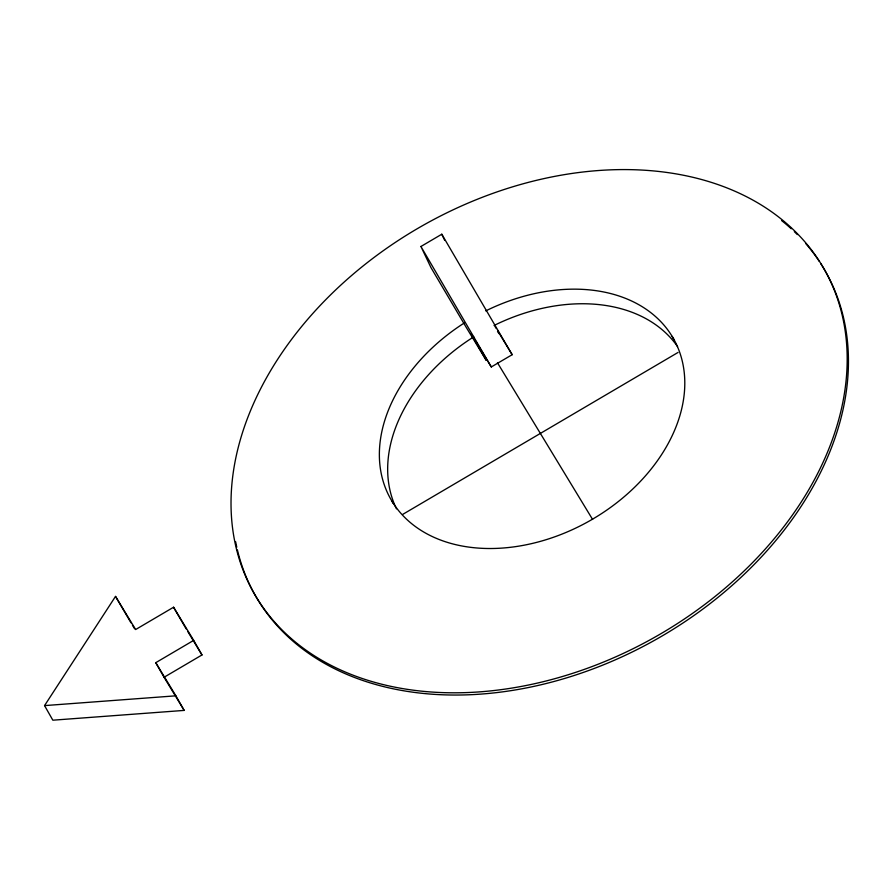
<?xml version="1.0" encoding="UTF-8"?>
<svg xmlns="http://www.w3.org/2000/svg" width="891" height="891" viewBox="0 0 891 891"><rect width="100%" height="100%" fill="white"/><g stroke="black" fill="none" stroke-linecap="round" stroke-linejoin="round"><path stroke-width="1.34" d="M44.55 705.605L115.518 596.402L135.644 629.536L173.567 607.228L193.692 640.362L201.979 654.963L164.055 677.271L184.17 710.405L52.836 720.195L44.55 705.605L175.883 695.815L184.17 710.405M420.92 246.495L441.791 234.222L512.169 354.696L491.297 366.958L471.183 333.824L486.252 360.365L466.138 327.22L430.943 267.545L420.92 246.495L491.297 366.958M402.676 514.419L678.062 352.435M164.055 677.271L155.758 662.681L193.692 640.362M494.917 326.284L496.354 328.656M497.791 331.018L512.169 354.696M497.456 362.748L592.582 519.42M186.174 628.923L173.567 607.228M187.611 631.285L201.979 654.963M155.758 662.681L175.883 695.815M130.999 622.831L115.518 596.402M132.436 625.192L134.586 628.745M672.17 336.43L674.086 339.794M497.523 331.207L498.893 333.613M391.995 501.232L393.265 503.482M441.791 234.222L444.732 240.414M396.473 508.828A162.541 117.122 -29.6 0 1 473.756 336.843M494.037 325.482A162.541 117.122 -29.6 0 1 677.561 346.577M820.823 263.725A327.921 236.282 -29.6 0 1 632.755 651.733A327.921 236.282 -29.6 0 1 237.396 549.903M236.772 547.185A327.921 236.282 -29.6 0 1 235.636 541.717M781.607 220.567A327.921 236.282 -29.6 0 1 791.253 228.775M794.338 231.649A327.921 236.282 -29.6 0 1 797.356 234.6M805.943 243.822A327.921 236.282 -29.6 0 1 819.33 261.431M485.74 310.892A162.541 117.122 -29.6 0 1 682.729 404.046A162.541 117.122 -29.6 0 1 441.145 540.258A162.541 117.122 -29.6 0 1 464.3 322.976M425.987 691.583A327.921 236.282 -29.6 0 0 843.833 322.898A327.921 236.282 -29.6 0 0 347.479 279.095A327.921 236.282 -29.6 0 0 425.987 691.583"/></g></svg>
